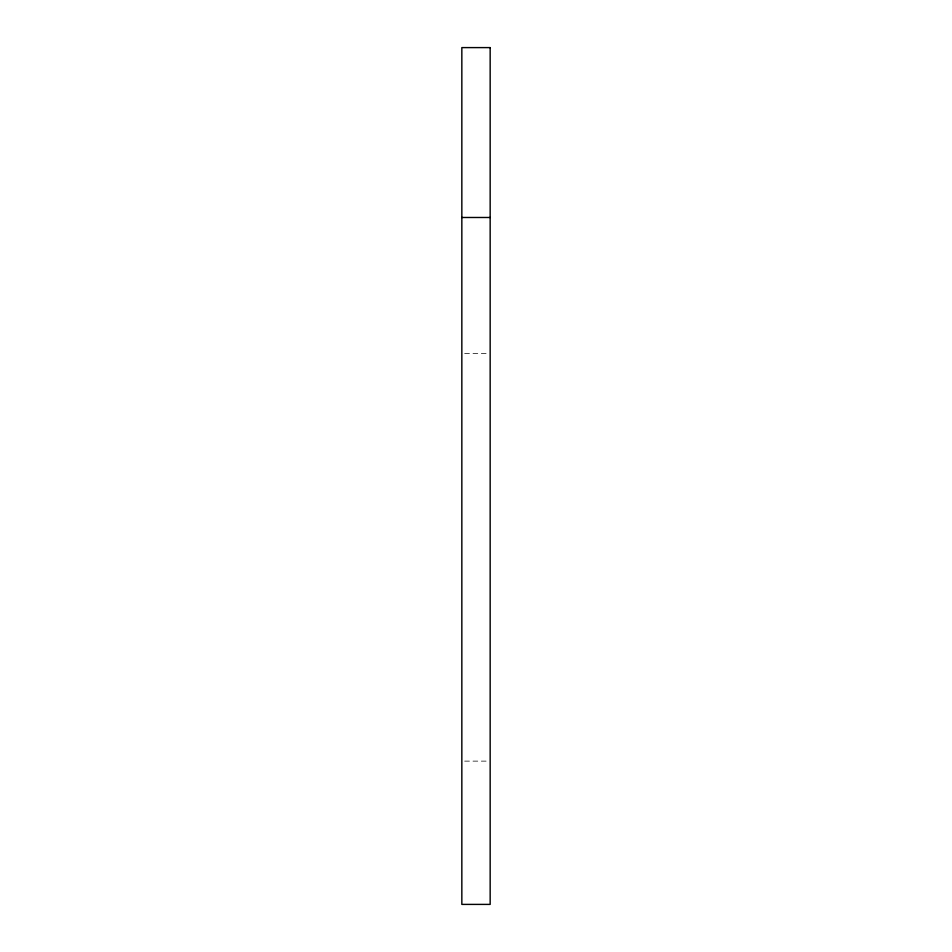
<?xml version="1.0" encoding="UTF-8"?>
<svg xmlns="http://www.w3.org/2000/svg" width="952" height="952" viewBox="0 0 952 952"><rect width="100%" height="100%" fill="white"/><g stroke="black" fill="none" stroke-linecap="round" stroke-linejoin="round"><path stroke-width="0.71" stroke-dasharray="4.76 3.57" d="M464.671 353.394L487.329 353.394M464.671 761.124L487.329 761.124"/><path stroke-width="1.43" d="M461.839 217.484L490.161 217.484M490.161 47.6L461.839 47.6L461.839 904.4L490.161 904.4L490.161 47.6"/></g></svg>
